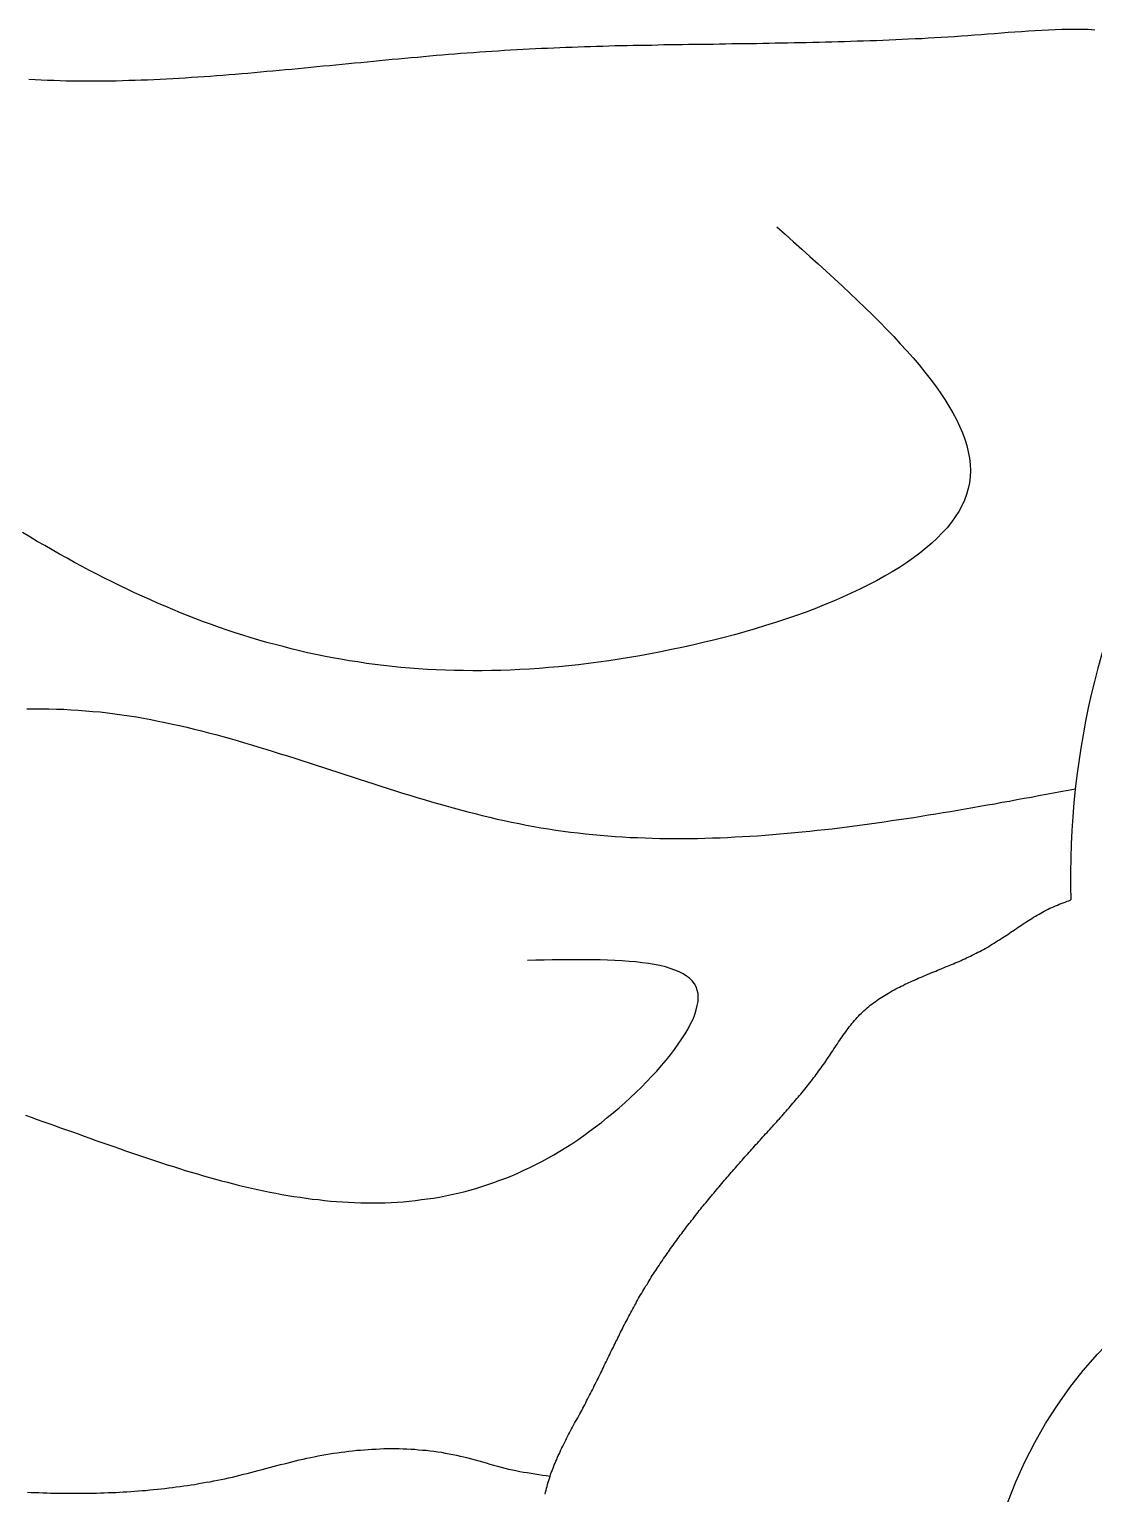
# Model space of a CAD drawing. Extents: x 443 to 1217, y -1921 to -677.
# Drawn here: x 661.01 to 666.77, y -753.61 to -745.69 of the extents above; entities that cross this region are included whole.
import ezdxf

# ---------------------------------------------------------------- set-up
doc = ezdxf.new("R2010")
doc.units = 0
doc.header["$MEASUREMENT"] = 0
for name, color, linetype in [('1', 7, 'CONTINUOUS'), ('3', 8, 'CONTINUOUS'), ('5', 7, 'CONTINUOUS')]:
    doc.layers.add(name, color=color, linetype=linetype)

msp = doc.modelspace()

# ---------------------------------------------------------------- linework, layer by layer
at = {"layer": '1', "color": 7}
for p, q in [((665.215, -745.7613), (665.2488, -745.7602)), ((665.2488, -745.7602), (665.2826, -745.7602)), ((665.2826, -745.7602), (665.3174, -745.7591)), ((665.3174, -745.7591), (665.3512, -745.758)), ((665.3512, -745.758), (665.385, -745.7569)), ((665.385, -745.7569), (665.4199, -745.7558)), ((665.4199, -745.7558), (665.4537, -745.7547)), ((665.4537, -745.7547), (665.4885, -745.7536)), ((665.4885, -745.7536), (665.5234, -745.7526)), ((665.5234, -745.7526), (665.5572, -745.7515)), ((665.5572, -745.7515), (665.5921, -745.7504)), ((665.5921, -745.7504), (665.6269, -745.7493)), ((665.6269, -745.7493), (665.6618, -745.7471)), ((665.6618, -745.7471), (665.6967, -745.746)), ((665.6967, -745.746), (665.7316, -745.7438)), ((665.7316, -745.7438), (665.7664, -745.7427)), ((665.7664, -745.7427), (665.8024, -745.7406)), ((665.8024, -745.7406), (665.8373, -745.7395)), ((665.8373, -745.7395), (665.8722, -745.7373)), ((665.8722, -745.7373), (665.9081, -745.7351)), ((665.9081, -745.7351), (665.943, -745.7329)), ((665.943, -745.7329), (665.979, -745.7308)), ((665.979, -745.7308), (666.0149, -745.7286)), ((666.0149, -745.7286), (666.0509, -745.7264)), ((666.0509, -745.7264), (666.0868, -745.7242)), ((666.0868, -745.7242), (666.1228, -745.7209)), ((666.1228, -745.7209), (666.1588, -745.7188)), ((666.1588, -745.7188), (666.1947, -745.7155)), ((666.1947, -745.7155), (666.2307, -745.7133)), ((666.2307, -745.7133), (666.2678, -745.7101)), ((666.2678, -745.7101), (666.3037, -745.7068)), ((666.3037, -745.7068), (666.3408, -745.7046)), ((666.3408, -745.7046), (666.3767, -745.7024)), ((666.3767, -745.7024), (666.4138, -745.6992)), ((666.4138, -745.6992), (666.4498, -745.697)), ((666.4498, -745.697), (666.4857, -745.6948)), ((666.4857, -745.6948), (666.5228, -745.6937)), ((666.5228, -745.6937), (666.5587, -745.6915)), ((666.5587, -745.6915), (666.5947, -745.6904)), ((666.5947, -745.6904), (666.6307, -745.6904)), ((666.6307, -745.6904), (666.6666, -745.6904)), ((666.6666, -745.6904), (666.7026, -745.6904)), ((666.7026, -745.6904), (666.7375, -745.6904)), ((666.7375, -745.6904), (666.7734, -745.6926)), ((663.1116, -745.8408), (663.1454, -745.8376)), ((663.1454, -745.8376), (663.1792, -745.8343)), ((663.1792, -745.8343), (663.213, -745.831)), ((663.213, -745.831), (663.2457, -745.8288)), ((663.2457, -745.8288), (663.2795, -745.8256)), ((663.2795, -745.8256), (663.3132, -745.8234)), ((663.3132, -745.8234), (663.347, -745.8201)), ((663.347, -745.8201), (663.3808, -745.8179)), ((663.3808, -745.8179), (663.4146, -745.8158)), ((663.4146, -745.8158), (663.4484, -745.8125)), ((663.4484, -745.8125), (663.4822, -745.8103)), ((663.4822, -745.8103), (663.5149, -745.8081)), ((663.5149, -745.8081), (663.5486, -745.806)), ((663.5486, -745.806), (663.5824, -745.8038)), ((663.5824, -745.8038), (663.6151, -745.8016)), ((663.6151, -745.8016), (663.6489, -745.8005)), ((663.6489, -745.8005), (663.6827, -745.7983)), ((663.6827, -745.7983), (663.7154, -745.7961)), ((663.7154, -745.7961), (663.7492, -745.7951)), ((663.7492, -745.7951), (663.7819, -745.7929)), ((663.7819, -745.7929), (663.8157, -745.7918)), ((663.8157, -745.7918), (663.8483, -745.7907)), ((663.8483, -745.7907), (663.8821, -745.7885)), ((663.8821, -745.7885), (663.9148, -745.7874)), ((663.9148, -745.7874), (663.9486, -745.7863)), ((663.9486, -745.7863), (663.9813, -745.7852)), ((663.9813, -745.7852), (664.014, -745.7842)), ((664.014, -745.7842), (664.0478, -745.7831)), ((664.0478, -745.7831), (664.0805, -745.782)), ((664.0805, -745.782), (664.1143, -745.7809)), ((664.1143, -745.7809), (664.147, -745.7798)), ((664.147, -745.7798), (664.1797, -745.7787)), ((664.1797, -745.7787), (664.2134, -745.7787)), ((664.2134, -745.7787), (664.2461, -745.7776)), ((664.2461, -745.7776), (664.2788, -745.7765)), ((664.2788, -745.7765), (664.3126, -745.7765)), ((664.3126, -745.7765), (664.3453, -745.7754)), ((664.3453, -745.7754), (664.3791, -745.7754)), ((664.3791, -745.7754), (664.4118, -745.7744)), ((664.4118, -745.7744), (664.4445, -745.7733)), ((664.4445, -745.7733), (664.4783, -745.7733)), ((664.4783, -745.7733), (664.511, -745.7722)), ((664.511, -745.7722), (664.5447, -745.7722)), ((664.5447, -745.7722), (664.5774, -745.7711)), ((664.5774, -745.7711), (664.6112, -745.7711)), ((664.6112, -745.7711), (664.6439, -745.7711)), ((664.6439, -745.7711), (664.6777, -745.77)), ((664.6777, -745.77), (664.7104, -745.77)), ((664.7104, -745.77), (664.7442, -745.7689)), ((664.7442, -745.7689), (664.7769, -745.7689)), ((664.7769, -745.7689), (664.8107, -745.7678)), ((664.8107, -745.7678), (664.8444, -745.7678)), ((664.8444, -745.7678), (664.8782, -745.7678)), ((664.8782, -745.7678), (664.9109, -745.7667)), ((664.9109, -745.7667), (664.9447, -745.7667)), ((664.9447, -745.7667), (664.9785, -745.7656)), ((664.9785, -745.7656), (665.0123, -745.7656)), ((665.0123, -745.7656), (665.0461, -745.7645)), ((665.0461, -745.7645), (665.0798, -745.7645)), ((665.0798, -745.7645), (665.1136, -745.7635)), ((665.1136, -745.7635), (665.1474, -745.7624)), ((665.1474, -745.7624), (665.1812, -745.7624)), ((665.1812, -745.7624), (665.215, -745.7613)), ((662.2637, -745.9204), (662.2975, -745.9171)), ((662.2975, -745.9171), (662.3313, -745.9149)), ((662.3313, -745.9149), (662.3651, -745.9117)), ((662.3651, -745.9117), (662.3989, -745.9084)), ((662.3989, -745.9084), (662.4338, -745.9051)), ((662.4338, -745.9051), (662.4675, -745.9019)), ((662.4675, -745.9019), (662.5013, -745.8986)), ((662.5013, -745.8986), (662.5351, -745.8953)), ((662.5351, -745.8953), (662.5689, -745.8921)), ((662.5689, -745.8921), (662.6027, -745.8888)), ((662.6027, -745.8888), (662.6365, -745.8855)), ((662.6365, -745.8855), (662.6702, -745.8822)), ((662.6702, -745.8822), (662.7051, -745.879)), ((662.7051, -745.879), (662.7389, -745.8757)), ((662.7389, -745.8757), (662.7727, -745.8724)), ((662.7727, -745.8724), (662.8065, -745.8692)), ((662.8065, -745.8692), (662.8403, -745.8659)), ((662.8403, -745.8659), (662.874, -745.8626)), ((662.874, -745.8626), (662.9078, -745.8594)), ((662.9078, -745.8594), (662.9416, -745.8561)), ((662.9416, -745.8561), (662.9754, -745.8528)), ((662.9754, -745.8528), (663.0092, -745.8495)), ((663.0092, -745.8495), (663.0441, -745.8463)), ((663.0441, -745.8463), (663.0778, -745.843)), ((663.0778, -745.843), (663.1116, -745.8408)), ((661.0115, -745.9607), (661.0453, -745.9618)), ((661.0453, -745.9618), (661.0791, -745.964)), ((661.0791, -745.964), (661.1129, -745.9651)), ((661.1129, -745.9651), (661.1467, -745.9662)), ((661.1467, -745.9662), (661.1805, -745.9672)), ((661.1805, -745.9672), (661.2142, -745.9683)), ((661.2142, -745.9683), (661.248, -745.9683)), ((661.248, -745.9683), (661.2818, -745.9694)), ((661.2818, -745.9694), (661.3156, -745.9694)), ((661.3156, -745.9694), (661.3494, -745.9694)), ((661.3494, -745.9694), (661.3832, -745.9694)), ((661.3832, -745.9694), (661.4169, -745.9694)), ((661.4169, -745.9694), (661.4507, -745.9683)), ((661.4507, -745.9683), (661.4845, -745.9683)), ((661.4845, -745.9683), (661.5183, -745.9672)), ((661.5183, -745.9672), (661.5521, -745.9662)), ((661.5521, -745.9662), (661.5859, -745.9651)), ((661.5859, -745.9651), (661.6197, -745.964)), ((661.6197, -745.964), (661.6534, -745.9629)), ((661.6534, -745.9629), (661.6872, -745.9618)), ((661.6872, -745.9618), (661.721, -745.9596)), ((661.721, -745.9596), (661.7559, -745.9585)), ((661.7559, -745.9585), (661.7897, -745.9564)), ((661.7897, -745.9564), (661.8235, -745.9542)), ((661.8235, -745.9542), (661.8572, -745.952)), ((661.8572, -745.952), (661.891, -745.9498)), ((661.891, -745.9498), (661.9248, -745.9476)), ((661.9248, -745.9476), (661.9586, -745.9455)), ((661.9586, -745.9455), (661.9924, -745.9433)), ((661.9924, -745.9433), (662.0262, -745.94)), ((662.0262, -745.94), (662.0599, -745.9378)), ((662.0599, -745.9378), (662.0937, -745.9356)), ((662.0937, -745.9356), (662.1275, -745.9324)), ((662.1275, -745.9324), (662.1624, -745.9291)), ((662.1624, -745.9291), (662.1962, -745.9269)), ((662.1962, -745.9269), (662.23, -745.9237)), ((662.23, -745.9237), (662.2637, -745.9204)), ((665.0548, -746.7585), (665.0995, -746.7988)), ((665.0995, -746.7988), (665.1441, -746.8391)), ((665.1441, -746.8391), (665.1888, -746.8783)), ((665.1888, -746.8783), (665.2324, -746.9187)), ((665.2324, -746.9187), (665.2771, -746.9579)), ((665.2771, -746.9579), (665.3207, -746.9982)), ((665.3207, -746.9982), (665.3643, -747.0375)), ((665.3643, -747.0375), (665.4068, -747.0778)), ((665.4068, -747.0778), (665.4493, -747.117)), ((665.4493, -747.117), (665.4907, -747.1562)), ((665.4907, -747.1562), (665.531, -747.1955)), ((665.531, -747.1955), (665.5714, -747.2347)), ((665.5714, -747.2347), (665.6106, -747.274)), ((665.6106, -747.274), (665.6487, -747.3132)), ((665.6487, -747.3132), (665.6858, -747.3513)), ((665.6858, -747.3513), (665.7218, -747.3906)), ((665.7218, -747.3906), (665.7566, -747.4287)), ((665.7566, -747.4287), (665.7904, -747.4668)), ((665.7904, -747.4668), (665.8231, -747.505)), ((665.8231, -747.505), (665.8536, -747.5431)), ((665.8536, -747.5431), (665.883, -747.5802)), ((665.883, -747.5802), (665.9114, -747.6172)), ((665.9114, -747.6172), (665.9375, -747.6543)), ((665.9375, -747.6543), (665.9615, -747.6914)), ((665.9615, -747.6914), (665.9844, -747.7284)), ((665.9844, -747.7284), (666.0062, -747.7644)), ((666.0062, -747.7644), (666.0247, -747.8003)), ((666.0247, -747.8003), (666.0422, -747.8363)), ((666.0422, -747.8363), (666.0574, -747.8712)), ((666.0574, -747.8712), (666.0705, -747.906)), ((666.0705, -747.906), (666.0814, -747.9409)), ((666.0814, -747.9409), (666.089, -747.9747)), ((666.089, -747.9747), (666.0956, -748.0085)), ((666.0956, -748.0085), (666.0999, -748.0423)), ((666.0999, -748.0423), (666.101, -748.0761)), ((666.0999, -748.1088), (666.0956, -748.1415)), ((666.101, -748.0761), (666.0999, -748.1088)), ((666.0803, -748.2047), (666.0683, -748.2352)), ((666.089, -748.1731), (666.0803, -748.2047)), ((666.0956, -748.1415), (666.089, -748.1731)), ((666.0542, -748.2657), (666.0378, -748.2962)), ((666.0683, -748.2352), (666.0542, -748.2657)), ((665.9975, -748.3551), (665.9746, -748.3845)), ((666.0182, -748.3267), (665.9975, -748.3551)), ((666.0378, -748.2962), (666.0182, -748.3267)), ((661.017, -748.4346), (660.9767, -748.4106)), ((661.0573, -748.4586), (661.017, -748.4346)), ((665.9212, -748.4412), (665.8918, -748.4684)), ((665.9484, -748.4128), (665.9212, -748.4412)), ((665.9746, -748.3845), (665.9484, -748.4128)), ((661.0976, -748.4815), (661.0573, -748.4586)), ((661.138, -748.5044), (661.0976, -748.4815)), ((661.1783, -748.5272), (661.138, -748.5044)), ((661.2186, -748.5501), (661.1783, -748.5272)), ((665.8275, -748.5218), (665.7926, -748.548)), ((665.8602, -748.4956), (665.8275, -748.5218)), ((665.8918, -748.4684), (665.8602, -748.4956)), ((661.2589, -748.5719), (661.2186, -748.5501)), ((661.2992, -748.5937), (661.2589, -748.5719)), ((661.3396, -748.6155), (661.2992, -748.5937)), ((665.7174, -748.5992), (665.6771, -748.6232)), ((665.7555, -748.5741), (665.7174, -748.5992)), ((665.7926, -748.548), (665.7555, -748.5741)), ((661.3799, -748.6362), (661.3396, -748.6155)), ((661.4202, -748.6569), (661.3799, -748.6362)), ((661.4616, -748.6776), (661.4202, -748.6569)), ((661.502, -748.6973), (661.4616, -748.6776)), ((665.5932, -748.6711), (665.5496, -748.694)), ((665.6357, -748.6471), (665.5932, -748.6711)), ((665.6771, -748.6232), (665.6357, -748.6471)), ((661.5434, -748.7169), (661.502, -748.6973)), ((661.5837, -748.7365), (661.5434, -748.7169)), ((661.6251, -748.755), (661.5837, -748.7365)), ((661.6654, -748.7735), (661.6251, -748.755)), ((665.409, -748.7605), (665.3599, -748.7823)), ((665.4569, -748.7387), (665.409, -748.7605)), ((665.5038, -748.7169), (665.4569, -748.7387)), ((665.5496, -748.694), (665.5038, -748.7169)), ((661.7068, -748.7921), (661.6654, -748.7735)), ((661.7483, -748.8095), (661.7068, -748.7921)), ((661.7897, -748.827), (661.7483, -748.8095)), ((661.8311, -748.8444), (661.7897, -748.827)), ((661.8736, -748.8607), (661.8311, -748.8444)), ((665.2074, -748.8422), (665.155, -748.8607)), ((665.2597, -748.8226), (665.2074, -748.8422)), ((665.3098, -748.8019), (665.2597, -748.8226)), ((665.3599, -748.7823), (665.3098, -748.8019)), ((661.915, -748.8771), (661.8736, -748.8607)), ((661.9564, -748.8934), (661.915, -748.8771)), ((661.9989, -748.9087), (661.9564, -748.8934)), ((662.0414, -748.9239), (661.9989, -748.9087)), ((662.0839, -748.9381), (662.0414, -748.9239)), ((664.9927, -748.9141), (664.9371, -748.9305)), ((665.0472, -748.8967), (664.9927, -748.9141)), ((665.1016, -748.8793), (665.0472, -748.8967)), ((665.155, -748.8607), (665.1016, -748.8793)), ((662.1264, -748.9523), (662.0839, -748.9381)), ((662.1689, -748.9664), (662.1264, -748.9523)), ((662.2125, -748.9795), (662.1689, -748.9664)), ((662.255, -748.9926), (662.2125, -748.9795)), ((662.2986, -749.0046), (662.255, -748.9926)), ((662.3422, -749.0166), (662.2986, -749.0046)), ((664.6559, -749.0057), (664.5992, -749.0188)), ((664.7126, -748.9926), (664.6559, -749.0057)), ((664.7692, -748.9773), (664.7126, -748.9926)), ((664.8259, -748.9632), (664.7692, -748.9773)), ((664.8815, -748.9468), (664.8259, -748.9632)), ((664.9371, -748.9305), (664.8815, -748.9468)), ((662.3858, -749.0275), (662.3422, -749.0166)), ((662.4294, -749.0395), (662.3858, -749.0275)), ((662.4741, -749.0493), (662.4294, -749.0395)), ((662.5177, -749.0602), (662.4741, -749.0493)), ((662.5624, -749.07), (662.5177, -749.0602)), ((662.607, -749.0787), (662.5624, -749.07)), ((662.6528, -749.0874), (662.607, -749.0787)), ((664.3148, -749.0765), (664.2581, -749.0863)), ((664.3715, -749.0667), (664.3148, -749.0765)), ((664.4281, -749.0558), (664.3715, -749.0667)), ((664.4848, -749.0438), (664.4281, -749.0558)), ((664.5415, -749.0318), (664.4848, -749.0438)), ((664.5992, -749.0188), (664.5415, -749.0318)), ((662.6975, -749.0961), (662.6528, -749.0874)), ((662.7433, -749.1038), (662.6975, -749.0961)), ((662.789, -749.1103), (662.7433, -749.1038)), ((662.8359, -749.1179), (662.789, -749.1103)), ((662.8817, -749.1234), (662.8359, -749.1179)), ((662.9285, -749.1299), (662.8817, -749.1234)), ((662.9754, -749.1343), (662.9285, -749.1299)), ((663.0223, -749.1397), (662.9754, -749.1343)), ((663.0702, -749.1441), (663.0223, -749.1397)), ((663.1182, -749.1474), (663.0702, -749.1441)), ((663.1661, -749.1506), (663.1182, -749.1474)), ((663.2141, -749.1528), (663.1661, -749.1506)), ((663.2631, -749.155), (663.2141, -749.1528)), ((663.3122, -749.1572), (663.2631, -749.155)), ((663.3612, -749.1572), (663.3122, -749.1572)), ((663.4113, -749.1583), (663.3612, -749.1572)), ((663.4615, -749.1583), (663.4113, -749.1583)), ((663.5116, -749.1572), (663.4615, -749.1583)), ((663.5628, -749.1561), (663.5116, -749.1572)), ((663.614, -749.1539), (663.5628, -749.1561)), ((663.6653, -749.1517), (663.614, -749.1539)), ((663.7176, -749.1484), (663.6653, -749.1517)), ((663.7699, -749.1452), (663.7176, -749.1484)), ((663.8222, -749.1408), (663.7699, -749.1452)), ((663.8756, -749.1365), (663.8222, -749.1408)), ((663.929, -749.131), (663.8756, -749.1365)), ((663.9824, -749.1256), (663.929, -749.131)), ((664.0369, -749.119), (663.9824, -749.1256)), ((664.0914, -749.1114), (664.0369, -749.119)), ((664.147, -749.1038), (664.0914, -749.1114)), ((664.2025, -749.095), (664.147, -749.1038)), ((664.2581, -749.0863), (664.2025, -749.095)), ((661.0017, -749.3642), (661.042, -749.3642)), ((661.042, -749.3642), (661.0813, -749.3642)), ((661.0813, -749.3642), (661.1205, -749.3642)), ((661.1205, -749.3642), (661.1608, -749.3653)), ((661.1608, -749.3653), (661.2001, -749.3664)), ((661.2001, -749.3664), (661.2393, -749.3686)), ((661.2393, -749.3686), (661.2785, -749.3708)), ((661.2785, -749.3708), (661.3189, -749.374)), ((661.3189, -749.374), (661.3581, -749.3773)), ((661.3581, -749.3773), (661.3973, -749.3806)), ((661.3973, -749.3806), (661.4366, -749.3849)), ((661.4366, -749.3849), (661.4758, -749.3904)), ((661.4758, -749.3904), (661.515, -749.3958)), ((661.515, -749.3958), (661.5543, -749.4013)), ((661.5543, -749.4013), (661.5935, -749.4078)), ((661.5935, -749.4078), (661.6316, -749.4144)), ((661.6316, -749.4144), (661.6709, -749.422)), ((661.6709, -749.422), (661.7101, -749.4296)), ((661.7101, -749.4296), (661.7493, -749.4373)), ((661.7493, -749.4373), (661.7886, -749.446)), ((661.7886, -749.446), (661.8267, -749.4547)), ((661.8267, -749.4547), (661.866, -749.4634)), ((661.866, -749.4634), (661.9052, -749.4732)), ((661.9052, -749.4732), (661.9444, -749.483)), ((661.9444, -749.483), (661.9826, -749.4928)), ((661.9826, -749.4928), (662.0218, -749.5026)), ((662.0218, -749.5026), (662.061, -749.5135)), ((662.061, -749.5135), (662.0992, -749.5244)), ((662.0992, -749.5244), (662.1384, -749.5353)), ((662.1384, -749.5353), (662.1766, -749.5473)), ((662.1766, -749.5473), (662.2158, -749.5582)), ((662.2158, -749.5582), (662.255, -749.5702)), ((662.255, -749.5702), (662.2932, -749.5822)), ((662.2932, -749.5822), (662.3324, -749.5942)), ((662.3324, -749.5942), (662.3705, -749.6062)), ((662.3705, -749.6062), (662.4098, -749.6182)), ((662.4098, -749.6182), (662.449, -749.6302)), ((662.449, -749.6302), (662.4872, -749.6432)), ((662.4872, -749.6432), (662.5264, -749.6552)), ((662.5264, -749.6552), (662.5645, -749.6683)), ((662.5645, -749.6683), (662.6038, -749.6803)), ((662.6038, -749.6803), (662.643, -749.6934)), ((662.643, -749.6934), (662.6811, -749.7064)), ((662.6811, -749.7064), (662.7204, -749.7184)), ((662.7204, -749.7184), (662.7596, -749.7315)), ((662.7596, -749.7315), (662.7978, -749.7446)), ((662.7978, -749.7446), (662.837, -749.7566)), ((662.837, -749.7566), (662.8762, -749.7696)), ((662.8762, -749.7696), (662.9144, -749.7816)), ((662.9144, -749.7816), (662.9536, -749.7947)), ((662.9536, -749.7947), (662.9928, -749.8067)), ((666.6285, -749.8034), (666.6677, -749.7958)), ((662.9928, -749.8067), (663.0321, -749.8187)), ((663.0321, -749.8187), (663.0702, -749.8307)), ((663.0702, -749.8307), (663.1094, -749.8427)), ((663.1094, -749.8427), (663.1487, -749.8547)), ((663.1487, -749.8547), (663.1879, -749.8656)), ((663.1879, -749.8656), (663.2271, -749.8775)), ((666.1926, -749.883), (666.2318, -749.8765)), ((666.2318, -749.8765), (666.271, -749.8688)), ((666.271, -749.8688), (666.3113, -749.8623)), ((666.3113, -749.8623), (666.3506, -749.8547)), ((666.3506, -749.8547), (666.3909, -749.847)), ((666.3909, -749.847), (666.4301, -749.8405)), ((666.4301, -749.8405), (666.4694, -749.8329)), ((666.4694, -749.8329), (666.5097, -749.8252)), ((666.5097, -749.8252), (666.5489, -749.8176)), ((666.5489, -749.8176), (666.5882, -749.8111)), ((666.5882, -749.8111), (666.6285, -749.8034)), ((663.2271, -749.8775), (663.2664, -749.8884)), ((663.2664, -749.8884), (663.3056, -749.8993)), ((663.3056, -749.8993), (663.3448, -749.9102)), ((663.3448, -749.9102), (663.3841, -749.92)), ((663.3841, -749.92), (663.4233, -749.9299)), ((663.4233, -749.9299), (663.4625, -749.9397)), ((663.4625, -749.9397), (663.5029, -749.9495)), ((663.5029, -749.9495), (663.5421, -749.9593)), ((665.7141, -749.9625), (665.7544, -749.956)), ((665.7544, -749.956), (665.7948, -749.9506)), ((665.7948, -749.9506), (665.834, -749.944)), ((665.834, -749.944), (665.8743, -749.9375)), ((665.8743, -749.9375), (665.9136, -749.9309)), ((665.9136, -749.9309), (665.9539, -749.9244)), ((665.9539, -749.9244), (665.9931, -749.9179)), ((665.9931, -749.9179), (666.0334, -749.9113)), ((666.0334, -749.9113), (666.0727, -749.9048)), ((666.0727, -749.9048), (666.113, -749.8972)), ((666.113, -749.8972), (666.1522, -749.8906)), ((666.1522, -749.8906), (666.1926, -749.883)), ((663.5421, -749.9593), (663.5813, -749.968)), ((663.5813, -749.968), (663.6206, -749.9756)), ((663.6206, -749.9756), (663.6609, -749.9843)), ((663.6609, -749.9843), (663.7001, -749.992)), ((663.7001, -749.992), (663.7405, -749.9996)), ((663.7405, -749.9996), (663.7797, -750.0061)), ((663.7797, -750.0061), (663.82, -750.0127)), ((663.82, -750.0127), (663.8592, -750.0192)), ((663.8592, -750.0192), (663.8996, -750.0247)), ((663.8996, -750.0247), (663.9399, -750.0301)), ((663.9399, -750.0301), (663.9802, -750.0345)), ((663.9802, -750.0345), (664.0194, -750.0388)), ((665.1115, -750.0367), (665.1518, -750.0323)), ((665.1518, -750.0323), (665.1921, -750.029)), ((665.1921, -750.029), (665.2324, -750.0247)), ((665.2324, -750.0247), (665.2727, -750.0203)), ((665.2727, -750.0203), (665.3131, -750.016)), ((665.3131, -750.016), (665.3534, -750.0116)), ((665.3534, -750.0116), (665.3937, -750.0061)), ((665.3937, -750.0061), (665.434, -750.0018)), ((665.434, -750.0018), (665.4744, -749.9963)), ((665.4744, -749.9963), (665.5147, -749.9909)), ((665.5147, -749.9909), (665.555, -749.9854)), ((665.555, -749.9854), (665.5942, -749.98)), ((665.5942, -749.98), (665.6346, -749.9745)), ((665.6346, -749.9745), (665.6749, -749.968)), ((665.6749, -749.968), (665.7141, -749.9625)), ((664.0194, -750.0388), (664.0598, -750.0432)), ((664.0598, -750.0432), (664.1001, -750.0465)), ((664.1001, -750.0465), (664.1404, -750.0497)), ((664.1404, -750.0497), (664.1807, -750.053)), ((664.1807, -750.053), (664.2211, -750.0552)), ((664.2211, -750.0552), (664.2614, -750.0585)), ((664.2614, -750.0585), (664.3017, -750.0595)), ((664.3017, -750.0595), (664.342, -750.0617)), ((664.342, -750.0617), (664.3824, -750.0628)), ((664.3824, -750.0628), (664.4227, -750.0639)), ((664.4227, -750.0639), (664.463, -750.0639)), ((664.463, -750.0639), (664.5044, -750.065)), ((664.5044, -750.065), (664.5447, -750.065)), ((664.5447, -750.065), (664.5851, -750.0639)), ((664.5851, -750.0639), (664.6254, -750.0639)), ((664.6254, -750.0639), (664.6657, -750.0628)), ((664.6657, -750.0628), (664.706, -750.0617)), ((664.706, -750.0617), (664.7475, -750.0606)), ((664.7475, -750.0606), (664.7878, -750.0585)), ((664.7878, -750.0585), (664.8281, -750.0563)), ((664.8281, -750.0563), (664.8684, -750.0541)), ((664.8684, -750.0541), (664.9087, -750.0519)), ((664.9087, -750.0519), (664.9502, -750.0497)), ((664.9502, -750.0497), (664.9905, -750.0465)), ((664.9905, -750.0465), (665.0308, -750.0432)), ((665.0308, -750.0432), (665.0711, -750.0399)), ((665.0711, -750.0399), (665.1115, -750.0367)), ((663.7514, -750.7232), (663.7067, -750.7243)), ((663.796, -750.7222), (663.7514, -750.7232)), ((663.8407, -750.7211), (663.796, -750.7222)), ((663.8854, -750.7211), (663.8407, -750.7211)), ((663.929, -750.72), (663.8854, -750.7211)), ((663.9726, -750.72), (663.929, -750.72)), ((664.0151, -750.72), (663.9726, -750.72)), ((664.0576, -750.72), (664.0151, -750.72)), ((664.099, -750.7211), (664.0576, -750.72)), ((664.1393, -750.7222), (664.099, -750.7211)), ((664.1797, -750.7243), (664.1393, -750.7222)), ((664.2178, -750.7254), (664.1797, -750.7243)), ((664.2559, -750.7287), (664.2178, -750.7254)), ((664.2919, -750.732), (664.2559, -750.7287)), ((664.3268, -750.7363), (664.2919, -750.732)), ((664.3606, -750.7407), (664.3268, -750.7363)), ((664.3922, -750.7461), (664.3606, -750.7407)), ((664.4227, -750.7516), (664.3922, -750.7461)), ((664.4521, -750.7592), (664.4227, -750.7516)), ((664.4783, -750.7668), (664.4521, -750.7592)), ((664.5033, -750.7756), (664.4783, -750.7668)), ((664.5262, -750.7854), (664.5033, -750.7756)), ((664.548, -750.7963), (664.5262, -750.7854)), ((664.5665, -750.8083), (664.548, -750.7963)), ((664.5829, -750.8202), (664.5665, -750.8083)), ((664.5971, -750.8344), (664.5829, -750.8202)), ((664.609, -750.8497), (664.5971, -750.8344)), ((664.6178, -750.866), (664.609, -750.8497)), ((664.6243, -750.8845), (664.6178, -750.866)), ((664.6287, -750.9031), (664.6243, -750.8845)), ((664.6297, -750.9238), (664.6287, -750.9031)), ((664.6189, -750.9913), (664.6243, -750.9674)), ((664.6243, -750.9674), (664.6287, -750.9456)), ((664.6287, -750.9456), (664.6297, -750.9238)), ((664.5883, -751.0665), (664.6014, -751.0404)), ((664.6014, -751.0404), (664.6112, -751.0153)), ((664.6112, -751.0153), (664.6189, -750.9913)), ((664.5415, -751.1483), (664.5589, -751.121)), ((664.5589, -751.121), (664.5753, -751.0938)), ((664.5753, -751.0938), (664.5883, -751.0665)), ((664.4794, -751.2333), (664.5012, -751.2049)), ((664.5012, -751.2049), (664.5219, -751.1766)), ((664.5219, -751.1766), (664.5415, -751.1483)), ((664.4063, -751.3216), (664.4314, -751.2921)), ((664.4314, -751.2921), (664.4565, -751.2627)), ((664.4565, -751.2627), (664.4794, -751.2333)), ((664.3224, -751.4087), (664.3508, -751.3793)), ((664.3508, -751.3793), (664.3791, -751.3499)), ((664.3791, -751.3499), (664.4063, -751.3216)), ((664.2636, -751.4654), (664.293, -751.4371)), ((664.293, -751.4371), (664.3224, -751.4087)), ((664.1698, -751.5472), (664.2014, -751.521)), ((664.2014, -751.521), (664.2331, -751.4927)), ((664.2331, -751.4927), (664.2636, -751.4654)), ((660.993, -751.5602), (661.0246, -751.5711)), ((661.0246, -751.5711), (661.0562, -751.5831)), ((661.0562, -751.5831), (661.0878, -751.594)), ((661.0878, -751.594), (661.1194, -751.6049)), ((661.1194, -751.6049), (661.151, -751.6169)), ((661.151, -751.6169), (661.1826, -751.6278)), ((664.0739, -751.6234), (664.1066, -751.5995)), ((664.1066, -751.5995), (664.1382, -751.5733)), ((664.1382, -751.5733), (664.1698, -751.5472)), ((661.1826, -751.6278), (661.2153, -751.6398)), ((661.2153, -751.6398), (661.2469, -751.6507)), ((661.2469, -751.6507), (661.2785, -751.6616)), ((661.2785, -751.6616), (661.3101, -751.6736)), ((661.3101, -751.6736), (661.3417, -751.6845)), ((661.3417, -751.6845), (661.3744, -751.6965)), ((661.3744, -751.6965), (661.406, -751.7074)), ((663.9464, -751.715), (663.978, -751.6932)), ((663.978, -751.6932), (664.0107, -751.6703)), ((664.0107, -751.6703), (664.0423, -751.6474)), ((664.0423, -751.6474), (664.0739, -751.6234)), ((661.406, -751.7074), (661.4387, -751.7193)), ((661.4387, -751.7193), (661.4703, -751.7302)), ((661.4703, -751.7302), (661.502, -751.7411)), ((661.502, -751.7411), (661.5346, -751.7531)), ((661.5346, -751.7531), (661.5663, -751.764)), ((661.5663, -751.764), (661.5989, -751.7749)), ((661.5989, -751.7749), (661.6316, -751.7858)), ((663.8167, -751.7924), (663.8494, -751.7738)), ((663.8494, -751.7738), (663.881, -751.7553)), ((663.881, -751.7553), (663.9137, -751.7346)), ((663.9137, -751.7346), (663.9464, -751.715)), ((661.6316, -751.7858), (661.6632, -751.7967)), ((661.6632, -751.7967), (661.6959, -751.8065)), ((661.6959, -751.8065), (661.7286, -751.8174)), ((661.7286, -751.8174), (661.7602, -751.8283)), ((661.7602, -751.8283), (661.7929, -751.8381)), ((661.7929, -751.8381), (661.8256, -751.8479)), ((661.8256, -751.8479), (661.8572, -751.8588)), ((663.6871, -751.8578), (663.7197, -751.8425)), ((663.7197, -751.8425), (663.7524, -751.8272)), ((663.7524, -751.8272), (663.7851, -751.8098)), ((663.7851, -751.8098), (663.8167, -751.7924)), ((661.8572, -751.8588), (661.8899, -751.8687)), ((661.8899, -751.8687), (661.9226, -751.8774)), ((661.9226, -751.8774), (661.9553, -751.8872)), ((661.9553, -751.8872), (661.988, -751.897)), ((661.988, -751.897), (662.0207, -751.9057)), ((662.0207, -751.9057), (662.0534, -751.9144)), ((662.0534, -751.9144), (662.085, -751.9231)), ((662.085, -751.9231), (662.1177, -751.9308)), ((662.1177, -751.9308), (662.1504, -751.9395)), ((663.4604, -751.946), (663.4931, -751.9351)), ((663.4931, -751.9351), (663.5247, -751.9242)), ((663.5247, -751.9242), (663.5574, -751.9122)), ((663.5574, -751.9122), (663.5901, -751.9003)), ((663.5901, -751.9003), (663.6228, -751.8872)), ((663.6228, -751.8872), (663.6554, -751.873)), ((663.6554, -751.873), (663.6871, -751.8578)), ((662.1504, -751.9395), (662.1831, -751.9471)), ((662.1831, -751.9471), (662.2158, -751.9547)), ((662.2158, -751.9547), (662.2485, -751.9624)), ((662.2485, -751.9624), (662.2812, -751.9689)), ((662.2812, -751.9689), (662.3139, -751.9755)), ((662.3139, -751.9755), (662.3466, -751.982)), ((662.3466, -751.982), (662.3793, -751.9885)), ((662.3793, -751.9885), (662.412, -751.994)), ((662.412, -751.994), (662.4447, -751.9994)), ((662.4447, -751.9994), (662.4773, -752.0038)), ((662.4773, -752.0038), (662.51, -752.0092)), ((662.51, -752.0092), (662.5438, -752.0136)), ((662.5438, -752.0136), (662.5765, -752.0169)), ((663.1334, -752.0169), (663.1661, -752.0125)), ((663.1661, -752.0125), (663.1988, -752.0082)), ((663.1988, -752.0082), (663.2315, -752.0027)), ((663.2315, -752.0027), (663.2642, -751.9962)), ((663.2642, -751.9962), (663.2969, -751.9896)), ((663.2969, -751.9896), (663.3296, -751.982)), ((663.3296, -751.982), (663.3623, -751.9744)), ((663.3623, -751.9744), (663.395, -751.9656)), ((663.395, -751.9656), (663.4277, -751.9558)), ((663.4277, -751.9558), (663.4604, -751.946)), ((662.5765, -752.0169), (662.6092, -752.0212)), ((662.6092, -752.0212), (662.6419, -752.0245)), ((662.6419, -752.0245), (662.6746, -752.0267)), ((662.6746, -752.0267), (662.7073, -752.0289)), ((662.7073, -752.0289), (662.74, -752.031)), ((662.74, -752.031), (662.7727, -752.0321)), ((662.7727, -752.0321), (662.8054, -752.0332)), ((662.8054, -752.0332), (662.8381, -752.0343)), ((662.8381, -752.0343), (662.8708, -752.0343)), ((662.8708, -752.0343), (662.9046, -752.0343)), ((662.9046, -752.0343), (662.9373, -752.0332)), ((662.9373, -752.0332), (662.9699, -752.0321)), ((662.9699, -752.0321), (663.0026, -752.0299)), ((663.0026, -752.0299), (663.0353, -752.0278)), ((663.0353, -752.0278), (663.068, -752.0245)), ((663.068, -752.0245), (663.1007, -752.0212)), ((663.1007, -752.0212), (663.1334, -752.0169)), ((662.3923, -753.4445), (662.413, -753.4391)), ((662.413, -753.4391), (662.4327, -753.4336)), ((662.4327, -753.4336), (662.4534, -753.4293)), ((662.4534, -753.4293), (662.473, -753.4238)), ((662.473, -753.4238), (662.4937, -753.4195)), ((662.4937, -753.4195), (662.5144, -753.4151)), ((662.5144, -753.4151), (662.534, -753.4108)), ((662.534, -753.4108), (662.5547, -753.4064)), ((662.5547, -753.4064), (662.5754, -753.402)), ((662.5754, -753.402), (662.5961, -753.3988)), ((662.5961, -753.3988), (662.6168, -753.3944)), ((662.6168, -753.3944), (662.6375, -753.3911)), ((662.6375, -753.3911), (662.6583, -753.3879)), ((662.6583, -753.3879), (662.679, -753.3846)), ((662.679, -753.3846), (662.6997, -753.3813)), ((662.6997, -753.3813), (662.7204, -753.3792)), ((662.7204, -753.3792), (662.7411, -753.377)), ((662.7411, -753.377), (662.7618, -753.3737)), ((662.7618, -753.3737), (662.7836, -753.3715)), ((662.7836, -753.3715), (662.8043, -753.3704)), ((662.8043, -753.3704), (662.825, -753.3683)), ((662.825, -753.3683), (662.8457, -753.3672)), ((662.8457, -753.3672), (662.8664, -753.3661)), ((662.8664, -753.3661), (662.8882, -753.365)), ((662.8882, -753.365), (662.9089, -753.3639)), ((662.9089, -753.3639), (662.9296, -753.3628)), ((662.9296, -753.3628), (662.9503, -753.3628)), ((662.9503, -753.3628), (662.9721, -753.3628)), ((662.9721, -753.3628), (662.9928, -753.3628)), ((662.9928, -753.3628), (663.0135, -753.3628)), ((663.0135, -753.3628), (663.0342, -753.3639)), ((663.0342, -753.3639), (663.055, -753.3639)), ((663.055, -753.3639), (663.0767, -753.365)), ((663.0767, -753.365), (663.0975, -753.3661)), ((663.0975, -753.3661), (663.1182, -753.3683)), ((663.1182, -753.3683), (663.1389, -753.3704)), ((663.1389, -753.3704), (663.1596, -753.3715)), ((663.1596, -753.3715), (663.1803, -753.3748)), ((663.1803, -753.3748), (663.201, -753.377)), ((663.201, -753.377), (663.2217, -753.3802)), ((663.2217, -753.3802), (663.2413, -753.3824)), ((663.2413, -753.3824), (663.262, -753.3868)), ((663.262, -753.3868), (663.2827, -753.39)), ((663.2827, -753.39), (663.3034, -753.3944)), ((663.3034, -753.3944), (663.323, -753.3988)), ((663.323, -753.3988), (663.3438, -753.4031)), ((663.3438, -753.4031), (663.3634, -753.4075)), ((663.3634, -753.4075), (663.3841, -753.4129)), ((663.3841, -753.4129), (663.4037, -753.4184)), ((663.4037, -753.4184), (663.4244, -753.4238)), ((663.4244, -753.4238), (663.444, -753.4293)), ((663.444, -753.4293), (663.4636, -753.4347)), ((663.4636, -753.4347), (663.4843, -753.4402)), ((662.0915, -753.5208), (662.1123, -753.5165)), ((662.1123, -753.5165), (662.1319, -753.511)), ((662.1319, -753.511), (662.1515, -753.5067)), ((662.1515, -753.5067), (662.1722, -753.5012)), ((662.1722, -753.5012), (662.1918, -753.4969)), ((662.1918, -753.4969), (662.2114, -753.4914)), ((662.2114, -753.4914), (662.2321, -753.486)), ((662.2321, -753.486), (662.2518, -753.4816)), ((662.2518, -753.4816), (662.2725, -753.4761)), ((662.2725, -753.4761), (662.2921, -753.4707)), ((662.2921, -753.4707), (662.3117, -753.4652)), ((662.3117, -753.4652), (662.3324, -753.4598)), ((662.3324, -753.4598), (662.352, -753.4543)), ((662.352, -753.4543), (662.3727, -753.4489)), ((662.3727, -753.4489), (662.3923, -753.4445)), ((663.4843, -753.4402), (663.504, -753.4467)), ((663.504, -753.4467), (663.5236, -753.4522)), ((663.5236, -753.4522), (663.5443, -753.4576)), ((663.5443, -753.4576), (663.5639, -753.4631)), ((663.5639, -753.4631), (663.5846, -753.4674)), ((663.5846, -753.4674), (663.6042, -753.4729)), ((663.6042, -753.4729), (663.6249, -753.4772)), ((663.6249, -753.4772), (663.6445, -753.4816)), ((663.6445, -753.4816), (663.6653, -753.486)), ((663.6653, -753.486), (663.686, -753.4892)), ((663.686, -753.4892), (663.7056, -753.4925)), ((663.7056, -753.4925), (663.7263, -753.4958)), ((663.7263, -753.4958), (663.747, -753.499)), ((663.747, -753.499), (663.7677, -753.5023)), ((663.7677, -753.5023), (663.7884, -753.5056)), ((663.7884, -753.5056), (663.808, -753.5088)), ((663.808, -753.5088), (663.8287, -753.5121)), ((661.5009, -753.5982), (661.5216, -753.5971)), ((661.5216, -753.5971), (661.5423, -753.596)), ((661.5423, -753.596), (661.563, -753.5938)), ((661.563, -753.5938), (661.5837, -753.5928)), ((661.5837, -753.5928), (661.6044, -753.5917)), ((661.6044, -753.5917), (661.6251, -753.5895)), ((661.6251, -753.5895), (661.6447, -753.5884)), ((661.6447, -753.5884), (661.6654, -753.5862)), ((661.6654, -753.5862), (661.6861, -753.584)), ((661.6861, -753.584), (661.7068, -753.5819)), ((661.7068, -753.5819), (661.7265, -753.5797)), ((661.7265, -753.5797), (661.7472, -753.5775)), ((661.7472, -753.5775), (661.7679, -753.5753)), ((661.7679, -753.5753), (661.7886, -753.5731)), ((661.7886, -753.5731), (661.8082, -753.5699)), ((661.8082, -753.5699), (661.8289, -753.5677)), ((661.8289, -753.5677), (661.8496, -753.5644)), ((661.8496, -753.5644), (661.8692, -753.5612)), ((661.8692, -753.5612), (661.8899, -753.559)), ((661.8899, -753.559), (661.9095, -753.5557)), ((661.9095, -753.5557), (661.9303, -753.5513)), ((661.9303, -753.5513), (661.951, -753.5481)), ((661.951, -753.5481), (661.9706, -753.5448)), ((661.9706, -753.5448), (661.9913, -753.5415)), ((661.9913, -753.5415), (662.0109, -753.5372)), ((662.0109, -753.5372), (662.0316, -753.5328)), ((662.0316, -753.5328), (662.0512, -753.5295)), ((662.0512, -753.5295), (662.0719, -753.5252)), ((662.0719, -753.5252), (662.0915, -753.5208)), ((661.0039, -753.5982), (661.0246, -753.5993)), ((661.0246, -753.5993), (661.0453, -753.5993)), ((661.0453, -753.5993), (661.066, -753.6004)), ((661.066, -753.6004), (661.0878, -753.6015)), ((661.0878, -753.6015), (661.1085, -753.6015)), ((661.1085, -753.6015), (661.1292, -753.6026)), ((661.1292, -753.6026), (661.1499, -753.6026)), ((661.1499, -753.6026), (661.1706, -753.6037)), ((661.1706, -753.6037), (661.1914, -753.6037)), ((661.1914, -753.6037), (661.2121, -753.6037)), ((661.2121, -753.6037), (661.2328, -753.6037)), ((661.2328, -753.6037), (661.2535, -753.6037)), ((661.2535, -753.6037), (661.2742, -753.6037)), ((661.2742, -753.6037), (661.2949, -753.6037)), ((661.2949, -753.6037), (661.3156, -753.6037)), ((661.3156, -753.6037), (661.3363, -753.6037)), ((661.3363, -753.6037), (661.357, -753.6026)), ((661.357, -753.6026), (661.3777, -753.6026)), ((661.3777, -753.6026), (661.3984, -753.6015)), ((661.3984, -753.6015), (661.4191, -753.6015)), ((661.4191, -753.6015), (661.4398, -753.6004)), ((661.4398, -753.6004), (661.4605, -753.5993)), ((661.4605, -753.5993), (661.4812, -753.5993)), ((661.4812, -753.5993), (661.5009, -753.5982))]:
    msp.add_line(p, q, dxfattribs=at)
at = {"layer": '3', "color": 3}
for p, q in [((666.55, -750.4334), (666.5609, -750.429)), ((666.5609, -750.429), (666.5707, -750.4246)), ((666.5707, -750.4246), (666.5805, -750.4203)), ((666.5805, -750.4203), (666.5914, -750.4159)), ((666.5914, -750.4159), (666.6012, -750.4126)), ((666.6012, -750.4126), (666.6121, -750.4083)), ((666.6121, -750.4083), (666.623, -750.4039)), ((666.623, -750.4039), (666.6328, -750.4007)), ((666.6328, -750.4007), (666.6437, -750.3963)), ((666.4051, -750.514), (666.4138, -750.5086)), ((666.4138, -750.5086), (666.4236, -750.502)), ((666.4236, -750.502), (666.4334, -750.4966)), ((666.4334, -750.4966), (666.4421, -750.49)), ((666.4421, -750.49), (666.4519, -750.4846)), ((666.4519, -750.4846), (666.4617, -750.4791)), ((666.4617, -750.4791), (666.4716, -750.4737)), ((666.4716, -750.4737), (666.4814, -750.4682)), ((666.4814, -750.4682), (666.4901, -750.4628)), ((666.4901, -750.4628), (666.4999, -750.4573)), ((666.4999, -750.4573), (666.5097, -750.4519)), ((666.5097, -750.4519), (666.5206, -750.4475)), ((666.5206, -750.4475), (666.5304, -750.4421)), ((666.5304, -750.4421), (666.5402, -750.4377)), ((666.5402, -750.4377), (666.55, -750.4334)), ((666.2841, -750.5946), (666.2939, -750.5881)), ((666.2939, -750.5881), (666.3026, -750.5827)), ((666.3026, -750.5827), (666.3124, -750.5761)), ((666.3124, -750.5761), (666.3212, -750.5696)), ((666.3212, -750.5696), (666.331, -750.563)), ((666.331, -750.563), (666.3397, -750.5576)), ((666.3397, -750.5576), (666.3495, -750.5511)), ((666.3495, -750.5511), (666.3582, -750.5445)), ((666.3582, -750.5445), (666.368, -750.5391)), ((666.368, -750.5391), (666.3767, -750.5325)), ((666.3767, -750.5325), (666.3865, -750.526)), ((666.3865, -750.526), (666.3953, -750.5205)), ((666.3953, -750.5205), (666.4051, -750.514)), ((666.161, -750.6698), (666.1708, -750.6644)), ((666.1708, -750.6644), (666.1806, -750.6589)), ((666.1806, -750.6589), (666.1904, -750.6535)), ((666.1904, -750.6535), (666.2002, -750.648)), ((666.2002, -750.648), (666.2089, -750.6415)), ((666.2089, -750.6415), (666.2187, -750.6361)), ((666.2187, -750.6361), (666.2285, -750.6306)), ((666.2285, -750.6306), (666.2372, -750.6241)), ((666.2372, -750.6241), (666.2471, -750.6186)), ((666.2471, -750.6186), (666.2569, -750.6121)), ((666.2569, -750.6121), (666.2656, -750.6066)), ((666.2656, -750.6066), (666.2754, -750.6001)), ((666.2754, -750.6001), (666.2841, -750.5946)), ((665.9866, -750.7505), (665.9975, -750.7461)), ((665.9975, -750.7461), (666.0084, -750.7418)), ((666.0084, -750.7418), (666.0182, -750.7374)), ((666.0182, -750.7374), (666.0291, -750.7331)), ((666.0291, -750.7331), (666.0389, -750.7287)), ((666.0389, -750.7287), (666.0498, -750.7243)), ((666.0498, -750.7243), (666.0596, -750.7189)), ((666.0596, -750.7189), (666.0705, -750.7145)), ((666.0705, -750.7145), (666.0803, -750.7102)), ((666.0803, -750.7102), (666.0912, -750.7047)), ((666.0912, -750.7047), (666.101, -750.7004)), ((666.101, -750.7004), (666.1108, -750.6949)), ((666.1108, -750.6949), (666.1217, -750.6906)), ((666.1217, -750.6906), (666.1315, -750.6851)), ((666.1315, -750.6851), (666.1413, -750.6797)), ((666.1413, -750.6797), (666.1511, -750.6753)), ((666.1511, -750.6753), (666.161, -750.6698)), ((665.798, -750.83), (665.8089, -750.8257)), ((665.8089, -750.8257), (665.8187, -750.8202)), ((665.8187, -750.8202), (665.8296, -750.8159)), ((665.8296, -750.8159), (665.8395, -750.8115)), ((665.8395, -750.8115), (665.8504, -750.8072)), ((665.8504, -750.8072), (665.8602, -750.8028)), ((665.8602, -750.8028), (665.8711, -750.7984)), ((665.8711, -750.7984), (665.882, -750.7941)), ((665.882, -750.7941), (665.8918, -750.7897)), ((665.8918, -750.7897), (665.9027, -750.7854)), ((665.9027, -750.7854), (665.9136, -750.781)), ((665.9136, -750.781), (665.9234, -750.7766)), ((665.9234, -750.7766), (665.9343, -750.7723)), ((665.9343, -750.7723), (665.9452, -750.7679)), ((665.9452, -750.7679), (665.955, -750.7636)), ((665.955, -750.7636), (665.9659, -750.7592)), ((665.9659, -750.7592), (665.9768, -750.7549)), ((665.9768, -750.7549), (665.9866, -750.7505)), ((665.64, -750.9107), (665.6487, -750.9052)), ((665.6487, -750.9052), (665.6585, -750.8998)), ((665.6585, -750.8998), (665.6684, -750.8943)), ((665.6684, -750.8943), (665.6782, -750.8889)), ((665.6782, -750.8889), (665.688, -750.8835)), ((665.688, -750.8835), (665.6978, -750.878)), ((665.6978, -750.878), (665.7076, -750.8726)), ((665.7076, -750.8726), (665.7174, -750.8682)), ((665.7174, -750.8682), (665.7272, -750.8627)), ((665.7272, -750.8627), (665.737, -750.8584)), ((665.737, -750.8584), (665.7468, -750.8529)), ((665.7468, -750.8529), (665.7566, -750.8486)), ((665.7566, -750.8486), (665.7675, -750.8431)), ((665.7675, -750.8431), (665.7773, -750.8388)), ((665.7773, -750.8388), (665.7882, -750.8344)), ((665.7882, -750.8344), (665.798, -750.83)), ((665.5354, -750.987), (665.543, -750.9804)), ((665.543, -750.9804), (665.5517, -750.9728)), ((665.5517, -750.9728), (665.5594, -750.9663)), ((665.5594, -750.9663), (665.5681, -750.9597)), ((665.5681, -750.9597), (665.5768, -750.9532)), ((665.5768, -750.9532), (665.5855, -750.9467)), ((665.5855, -750.9467), (665.5942, -750.9401)), ((665.5942, -750.9401), (665.603, -750.9336)), ((665.603, -750.9336), (665.6128, -750.9281)), ((665.6128, -750.9281), (665.6215, -750.9216)), ((665.6215, -750.9216), (665.6302, -750.9161)), ((665.6302, -750.9161), (665.64, -750.9107)), ((665.4602, -751.0655), (665.4667, -751.0578)), ((665.4667, -751.0578), (665.4744, -751.0491)), ((665.4744, -751.0491), (665.482, -751.0404)), ((665.482, -751.0404), (665.4885, -751.0328)), ((665.4885, -751.0328), (665.4962, -751.0251)), ((665.4962, -751.0251), (665.5038, -751.0164)), ((665.5038, -751.0164), (665.5114, -751.0088)), ((665.5114, -751.0088), (665.519, -751.0012)), ((665.519, -751.0012), (665.5267, -750.9946)), ((665.5267, -750.9946), (665.5354, -750.987)), ((665.4003, -751.1461), (665.4068, -751.1374)), ((665.4068, -751.1374), (665.4133, -751.1276)), ((665.4133, -751.1276), (665.4199, -751.1189)), ((665.4199, -751.1189), (665.4264, -751.1101)), ((665.4264, -751.1101), (665.433, -751.1003)), ((665.433, -751.1003), (665.4395, -751.0916)), ((665.4395, -751.0916), (665.446, -751.0829)), ((665.446, -751.0829), (665.4537, -751.0742)), ((665.4537, -751.0742), (665.4602, -751.0655)), ((665.3447, -751.23), (665.3501, -751.2213)), ((665.3501, -751.2213), (665.3567, -751.2115)), ((665.3567, -751.2115), (665.3632, -751.2017)), ((665.3632, -751.2017), (665.3697, -751.193)), ((665.3697, -751.193), (665.3752, -751.1832)), ((665.3752, -751.1832), (665.3817, -751.1744)), ((665.3817, -751.1744), (665.3883, -751.1646)), ((665.3883, -751.1646), (665.3948, -751.1548)), ((665.3948, -751.1548), (665.4003, -751.1461)), ((665.2935, -751.3041), (665.3, -751.2954)), ((665.3, -751.2954), (665.3065, -751.2867)), ((665.3065, -751.2867), (665.3131, -751.2769)), ((665.3131, -751.2769), (665.3196, -751.2682)), ((665.3196, -751.2682), (665.3251, -751.2584)), ((665.3251, -751.2584), (665.3316, -751.2485)), ((665.3316, -751.2485), (665.3381, -751.2398)), ((665.3381, -751.2398), (665.3447, -751.23)), ((665.2335, -751.3848), (665.2401, -751.3761)), ((665.2401, -751.3761), (665.2466, -751.3673)), ((665.2466, -751.3673), (665.2531, -751.3586)), ((665.2531, -751.3586), (665.2608, -751.3499)), ((665.2608, -751.3499), (665.2673, -751.3412)), ((665.2673, -751.3412), (665.2738, -751.3314)), ((665.2738, -751.3314), (665.2804, -751.3227)), ((665.2804, -751.3227), (665.2869, -751.3139)), ((665.2869, -751.3139), (665.2935, -751.3041)), ((665.1703, -751.4621), (665.1768, -751.4545)), ((665.1768, -751.4545), (665.1845, -751.4458)), ((665.1845, -751.4458), (665.191, -751.4371)), ((665.191, -751.4371), (665.1986, -751.4284)), ((665.1986, -751.4284), (665.2052, -751.4196)), ((665.2052, -751.4196), (665.2128, -751.4109)), ((665.2128, -751.4109), (665.2193, -751.4022)), ((665.2193, -751.4022), (665.2259, -751.3935)), ((665.2259, -751.3935), (665.2335, -751.3848)), ((665.0973, -751.5461), (665.1049, -751.5384)), ((665.1049, -751.5384), (665.1125, -751.5297)), ((665.1125, -751.5297), (665.1202, -751.521)), ((665.1202, -751.521), (665.1267, -751.5134)), ((665.1267, -751.5134), (665.1343, -751.5047)), ((665.1343, -751.5047), (665.1409, -751.4959)), ((665.1409, -751.4959), (665.1485, -751.4883)), ((665.1485, -751.4883), (665.1561, -751.4796)), ((665.1561, -751.4796), (665.1627, -751.4709)), ((665.1627, -751.4709), (665.1703, -751.4621)), ((665.0308, -751.6213), (665.0384, -751.6125)), ((665.0384, -751.6125), (665.0461, -751.6049)), ((665.0461, -751.6049), (665.0537, -751.5962)), ((665.0537, -751.5962), (665.0602, -751.5875)), ((665.0602, -751.5875), (665.0679, -751.5798)), ((665.0679, -751.5798), (665.0755, -751.5711)), ((665.0755, -751.5711), (665.0831, -751.5635)), ((665.0831, -751.5635), (665.0907, -751.5548)), ((665.0907, -751.5548), (665.0973, -751.5461)), ((664.9567, -751.703), (664.9643, -751.6954)), ((664.9643, -751.6954), (664.9709, -751.6867)), ((664.9709, -751.6867), (664.9785, -751.6779)), ((664.9785, -751.6779), (664.9861, -751.6703)), ((664.9861, -751.6703), (664.9938, -751.6616)), ((664.9938, -751.6616), (665.0014, -751.654)), ((665.0014, -751.654), (665.009, -751.6452)), ((665.009, -751.6452), (665.0166, -751.6376)), ((665.0166, -751.6376), (665.0232, -751.6289)), ((665.0232, -751.6289), (665.0308, -751.6213)), ((664.8891, -751.7782), (664.8968, -751.7695)), ((664.8968, -751.7695), (664.9044, -751.7608)), ((664.9044, -751.7608), (664.912, -751.7531)), ((664.912, -751.7531), (664.9186, -751.7444)), ((664.9186, -751.7444), (664.9262, -751.7368)), ((664.9262, -751.7368), (664.9338, -751.7281)), ((664.9338, -751.7281), (664.9414, -751.7193)), ((664.9414, -751.7193), (664.9491, -751.7117)), ((664.9491, -751.7117), (664.9567, -751.703)), ((664.815, -751.8621), (664.8226, -751.8534)), ((664.8226, -751.8534), (664.8303, -751.8447)), ((664.8303, -751.8447), (664.8379, -751.836)), ((664.8379, -751.836), (664.8444, -751.8283)), ((664.8444, -751.8283), (664.8521, -751.8196)), ((664.8521, -751.8196), (664.8597, -751.8109)), ((664.8597, -751.8109), (664.8673, -751.8033)), ((664.8673, -751.8033), (664.8739, -751.7945)), ((664.8739, -751.7945), (664.8815, -751.7858)), ((664.8815, -751.7858), (664.8891, -751.7782)), ((664.7496, -751.9384), (664.7573, -751.9297)), ((664.7573, -751.9297), (664.7638, -751.921)), ((664.7638, -751.921), (664.7714, -751.9122)), ((664.7714, -751.9122), (664.7791, -751.9035)), ((664.7791, -751.9035), (664.7856, -751.8959)), ((664.7856, -751.8959), (664.7932, -751.8872)), ((664.7932, -751.8872), (664.8009, -751.8785)), ((664.8009, -751.8785), (664.8074, -751.8697)), ((664.8074, -751.8697), (664.815, -751.8621)), ((664.6853, -752.0158), (664.6919, -752.0071)), ((664.6919, -752.0071), (664.6995, -751.9983)), ((664.6995, -751.9983), (664.706, -751.9896)), ((664.706, -751.9896), (664.7137, -751.9809)), ((664.7137, -751.9809), (664.7202, -751.9722)), ((664.7202, -751.9722), (664.7278, -751.9635)), ((664.7278, -751.9635), (664.7355, -751.9547)), ((664.7355, -751.9547), (664.742, -751.9471)), ((664.742, -751.9471), (664.7496, -751.9384)), ((664.6145, -752.103), (664.6221, -752.0932)), ((664.6221, -752.0932), (664.6287, -752.0844)), ((664.6287, -752.0844), (664.6352, -752.0757)), ((664.6352, -752.0757), (664.6428, -752.067)), ((664.6428, -752.067), (664.6494, -752.0583)), ((664.6494, -752.0583), (664.657, -752.0496)), ((664.657, -752.0496), (664.6635, -752.0408)), ((664.6635, -752.0408), (664.6712, -752.0332)), ((664.6712, -752.0332), (664.6777, -752.0245)), ((664.6777, -752.0245), (664.6853, -752.0158)), ((664.5535, -752.1814), (664.56, -752.1727)), ((664.56, -752.1727), (664.5665, -752.164)), ((664.5665, -752.164), (664.5731, -752.1553)), ((664.5731, -752.1553), (664.5807, -752.1466)), ((664.5807, -752.1466), (664.5872, -752.1378)), ((664.5872, -752.1378), (664.5938, -752.1291)), ((664.5938, -752.1291), (664.6014, -752.1204)), ((664.6014, -752.1204), (664.608, -752.1117)), ((664.608, -752.1117), (664.6145, -752.103)), ((664.5001, -752.2534), (664.5066, -752.2446)), ((664.5066, -752.2446), (664.5131, -752.2359)), ((664.5131, -752.2359), (664.5197, -752.2261)), ((664.5197, -752.2261), (664.5262, -752.2174)), ((664.5262, -752.2174), (664.5328, -752.2087)), ((664.5328, -752.2087), (664.5404, -752.2)), ((664.5404, -752.2), (664.5469, -752.1912)), ((664.5469, -752.1912), (664.5535, -752.1814)), ((664.4423, -752.3351), (664.4488, -752.3264)), ((664.4488, -752.3264), (664.4554, -752.3166)), ((664.4554, -752.3166), (664.4619, -752.3079)), ((664.4619, -752.3079), (664.4685, -752.2991)), ((664.4685, -752.2991), (664.4739, -752.2893)), ((664.4739, -752.2893), (664.4804, -752.2806)), ((664.4804, -752.2806), (664.487, -752.2719)), ((664.487, -752.2719), (664.4935, -752.2621)), ((664.4935, -752.2621), (664.5001, -752.2534)), ((664.3878, -752.4179), (664.3933, -752.4092)), ((664.3933, -752.4092), (664.3998, -752.3994)), ((664.3998, -752.3994), (664.4052, -752.3907)), ((664.4052, -752.3907), (664.4118, -752.3809)), ((664.4118, -752.3809), (664.4183, -752.3722)), ((664.4183, -752.3722), (664.4238, -752.3623)), ((664.4238, -752.3623), (664.4303, -752.3536)), ((664.4303, -752.3536), (664.4369, -752.3449)), ((664.4369, -752.3449), (664.4423, -752.3351)), ((664.3409, -752.4931), (664.3464, -752.4833)), ((664.3464, -752.4833), (664.3529, -752.4746)), ((664.3529, -752.4746), (664.3584, -752.4648)), ((664.3584, -752.4648), (664.3638, -752.4561)), ((664.3638, -752.4561), (664.3704, -752.4463)), ((664.3704, -752.4463), (664.3758, -752.4365)), ((664.3758, -752.4365), (664.3813, -752.4277)), ((664.3813, -752.4277), (664.3878, -752.4179)), ((664.2963, -752.5694), (664.3017, -752.5596)), ((664.3017, -752.5596), (664.3072, -752.5498)), ((664.3072, -752.5498), (664.3126, -752.5411)), ((664.3126, -752.5411), (664.3181, -752.5313)), ((664.3181, -752.5313), (664.3246, -752.5215)), ((664.3246, -752.5215), (664.33, -752.5116)), ((664.33, -752.5116), (664.3355, -752.5029)), ((664.3355, -752.5029), (664.3409, -752.4931)), ((664.2494, -752.6566), (664.2548, -752.6468)), ((664.2548, -752.6468), (664.2603, -752.637)), ((664.2603, -752.637), (664.2647, -752.6272)), ((664.2647, -752.6272), (664.2701, -752.6174)), ((664.2701, -752.6174), (664.2756, -752.6076)), ((664.2756, -752.6076), (664.281, -752.5977)), ((664.281, -752.5977), (664.2865, -752.5879)), ((664.2865, -752.5879), (664.2919, -752.5792)), ((664.2919, -752.5792), (664.2963, -752.5694)), ((664.2102, -752.734), (664.2145, -752.7242)), ((664.2145, -752.7242), (664.22, -752.7144)), ((664.22, -752.7144), (664.2243, -752.7045)), ((664.2243, -752.7045), (664.2298, -752.6947)), ((664.2298, -752.6947), (664.2341, -752.6849)), ((664.2341, -752.6849), (664.2396, -752.6751)), ((664.2396, -752.6751), (664.245, -752.6664)), ((664.245, -752.6664), (664.2494, -752.6566)), ((664.1709, -752.8135), (664.1753, -752.8037)), ((664.1753, -752.8037), (664.1807, -752.7939)), ((664.1807, -752.7939), (664.1851, -752.7841)), ((664.1851, -752.7841), (664.1906, -752.7743)), ((664.1906, -752.7743), (664.1949, -752.7645)), ((664.1949, -752.7645), (664.2004, -752.7547)), ((664.2004, -752.7547), (664.2047, -752.7449)), ((664.2047, -752.7449), (664.2102, -752.734)), ((664.1317, -752.8931), (664.1371, -752.8833)), ((664.1371, -752.8833), (664.1415, -752.8735)), ((664.1415, -752.8735), (664.147, -752.8637)), ((664.147, -752.8637), (664.1513, -752.8539)), ((664.1513, -752.8539), (664.1557, -752.843)), ((664.1557, -752.843), (664.1611, -752.8331)), ((664.1611, -752.8331), (664.1655, -752.8233)), ((664.1655, -752.8233), (664.1709, -752.8135)), ((664.0925, -752.9737), (664.0979, -752.9639)), ((664.0979, -752.9639), (664.1023, -752.953)), ((664.1023, -752.953), (664.1077, -752.9432)), ((664.1077, -752.9432), (664.1121, -752.9334)), ((664.1121, -752.9334), (664.1175, -752.9236)), ((664.1175, -752.9236), (664.1219, -752.9138)), ((664.1219, -752.9138), (664.1273, -752.9029)), ((664.1273, -752.9029), (664.1317, -752.8931)), ((664.0576, -753.0446), (664.063, -753.0337)), ((664.063, -753.0337), (664.0674, -753.0239)), ((664.0674, -753.0239), (664.0728, -753.0141)), ((664.0728, -753.0141), (664.0783, -753.0043)), ((664.0783, -753.0043), (664.0827, -752.9934)), ((664.0827, -752.9934), (664.0881, -752.9835)), ((664.0881, -752.9835), (664.0925, -752.9737)), ((664.0162, -753.1252), (664.0216, -753.1143)), ((664.0216, -753.1143), (664.026, -753.1045)), ((664.026, -753.1045), (664.0314, -753.0947)), ((664.0314, -753.0947), (664.0369, -753.0849)), ((664.0369, -753.0849), (664.0423, -753.074)), ((664.0423, -753.074), (664.0478, -753.0642)), ((664.0478, -753.0642), (664.0521, -753.0544)), ((664.0521, -753.0544), (664.0576, -753.0446)), ((663.9726, -753.2059), (663.978, -753.1961)), ((663.978, -753.1961), (663.9835, -753.1852)), ((663.9835, -753.1852), (663.9889, -753.1754)), ((663.9889, -753.1754), (663.9944, -753.1655)), ((663.9944, -753.1655), (663.9998, -753.1557)), ((663.9998, -753.1557), (664.0053, -753.1448)), ((664.0053, -753.1448), (664.0107, -753.135)), ((664.0107, -753.135), (664.0162, -753.1252)), ((663.929, -753.2865), (663.9344, -753.2767)), ((663.9344, -753.2767), (663.9399, -753.2669)), ((663.9399, -753.2669), (663.9453, -753.256)), ((663.9453, -753.256), (663.9508, -753.2462)), ((663.9508, -753.2462), (663.9562, -753.2364)), ((663.9562, -753.2364), (663.9617, -753.2255)), ((663.9617, -753.2255), (663.9671, -753.2157)), ((663.9671, -753.2157), (663.9726, -753.2059)), ((663.8876, -753.3683), (663.893, -753.3584)), ((663.893, -753.3584), (663.8974, -753.3486)), ((663.8974, -753.3486), (663.9028, -753.3377)), ((663.9028, -753.3377), (663.9083, -753.3279)), ((663.9083, -753.3279), (663.9137, -753.317)), ((663.9137, -753.317), (663.9181, -753.3072)), ((663.9181, -753.3072), (663.9235, -753.2974)), ((663.9235, -753.2974), (663.929, -753.2865)), ((663.856, -753.4413), (663.8603, -753.4304)), ((663.8603, -753.4304), (663.8647, -753.4206)), ((663.8647, -753.4206), (663.8691, -753.4097)), ((663.8691, -753.4097), (663.8734, -753.3999)), ((663.8734, -753.3999), (663.8789, -753.389)), ((663.8789, -753.389), (663.8832, -753.3792)), ((663.8832, -753.3792), (663.8876, -753.3683)), ((663.8255, -753.5241), (663.8287, -753.5132)), ((663.8287, -753.5132), (663.832, -753.5034)), ((663.832, -753.5034), (663.8353, -753.4925)), ((663.8353, -753.4925), (663.8396, -753.4827)), ((663.8396, -753.4827), (663.8429, -753.4718)), ((663.8429, -753.4718), (663.8473, -753.462)), ((663.8473, -753.462), (663.8516, -753.4511)), ((663.8516, -753.4511), (663.856, -753.4413)), ((663.8048, -753.5982), (663.8069, -753.5873)), ((663.8069, -753.5873), (663.8102, -753.5764)), ((663.8102, -753.5764), (663.8124, -753.5666)), ((663.8124, -753.5666), (663.8157, -753.5557)), ((663.8157, -753.5557), (663.8189, -753.5448)), ((663.8189, -753.5448), (663.8222, -753.535)), ((663.8222, -753.535), (663.8255, -753.5241)), ((663.8026, -753.6091), (663.8048, -753.5982))]:
    msp.add_line(p, q, dxfattribs=at)
at = {"layer": '3', "color": 3, "linetype": 'Continuous'}
msp.add_arc((671.0244, -750.2721), 4.3827, 356.25101, 181.63029, dxfattribs=at)
at = {"layer": '5', "color": 7, "linetype": 'Continuous'}
msp.add_circle((668.5895, -754.4894), 2.4348, dxfattribs=at)

doc.saveas('drawing.dxf')
